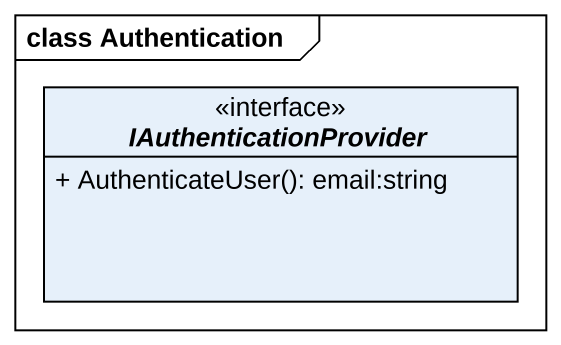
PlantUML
@startuml
mainframe class Authentication
hide circle
hide empty members
skinparam classAttributeIconSize 0
interface IAuthenticationProvider <<interface>> {
  + AuthenticateUser(): email:string
}
@enduml
